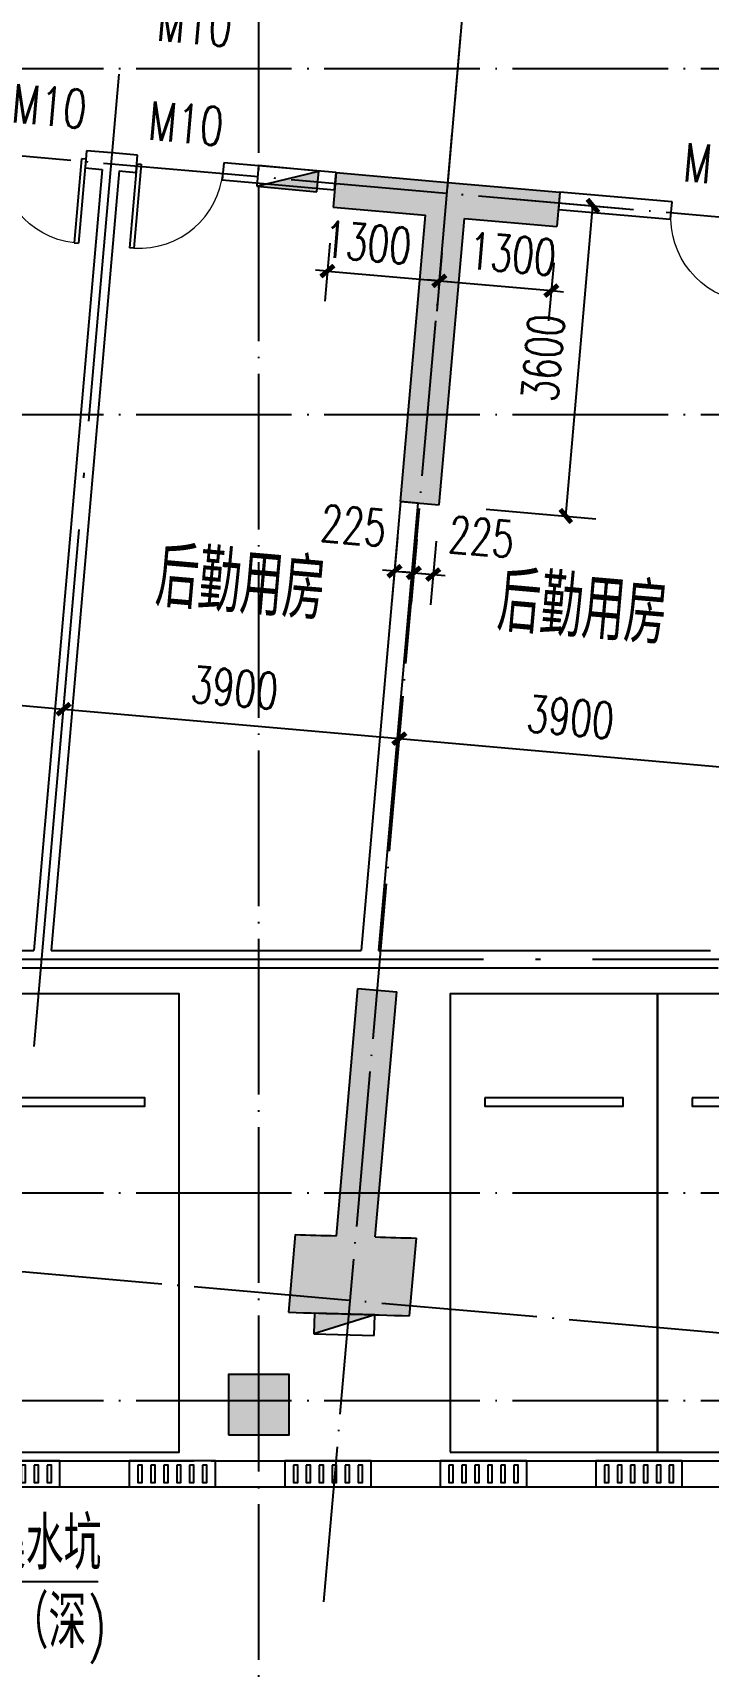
# Model space of a CAD drawing. Extents: x 246015 to 608740, y -108003 to 88400.
# Drawn here: x 505738 to 513556, y 10064 to 28952 of the extents above; entities that cross this region are included whole.
import ezdxf

# ---------------------------------------------------------------- set-up
doc = ezdxf.new("R2010")
doc.units = 0
doc.header["$LTSCALE"] = 3000
doc.header["$MEASUREMENT"] = 0
doc.header["$PDMODE"] = 1
doc.linetypes.add('DASH', pattern=[0.35, 0.25, -0.1])
doc.linetypes.add('DOTE', pattern=[2.42, 2, -0.2, 0.02, -0.2])
doc.layers.get('0').update_dxf_attribs({"linetype": 'CONTINUOUS'})
doc.layers.get('DEFPOINTS').update_dxf_attribs({"linetype": 'CONTINUOUS'})
for name, color, linetype in [('column', 9, 'CONTINUOUS'), ('DIM_LEAD', 3, 'CONTINUOUS'), ('dote', 1, 'DOTE'), ('LVTRY', 6, 'CONTINUOUS'), ('PUB_DIM', 3, 'CONTINUOUS'), ('PUB_HATCH', 8, 'CONTINUOUS'), ('PUB_TEXT', 7, 'CONTINUOUS'), ('WALL', 9, 'CONTINUOUS'), ('WINDOW', 4, 'CONTINUOUS'), ('WINDOW_TEXT', 7, 'CONTINUOUS'), ('WSBZ', 84, 'CONTINUOUS'), ('消火栓', 6, 'CONTINUOUS'), ('车位', 6, 'CONTINUOUS'), ('车库沟', 5, 'CONTINUOUS'), ('防火卷帘', 4, 'DASH')]:
    doc.layers.add(name, color=color, linetype=linetype)
doc.styles.add('_TCH_DIM', font='SIMPLEX', dxfattribs={"bigfont": 'GBCBIG'})
doc.styles.add('_TCH_WINDOW', font='SIMPLEX', dxfattribs={"bigfont": 'GBCBIG'})
doc.styles.add('DIM_FONT', font='simplex.shx', dxfattribs={"width": 0.7, "bigfont": 'hztxt.shx'})
doc.dimstyles.new('DIMN140', dxfattribs={"dimscale": 1.4, "dimtxt": 300, "dimasz": 100, "dimexe": 250, "dimexo": 300, "dimgap": 150, "dimtad": 1, "dimdec": 0, "dimzin": 0, "dimdsep": 46, "dimtxsty": 'DIM_FONT', "dimblk": 'ARCHTICK', "dimcen": 0.09, "dimclrt": 7, "dimazin": 2, "dimtfac": 1, "dimtdec": 0, "dimtix": 1, "dimtmove": 2, "dimatfit": 3, "dimfxl": 0, "dimtolj": 1, "dimtzin": 0, "dimarcsym": 0})

# ---------------------------------------------------------------- blocks, each defined once
blk = doc.blocks.new('2-2')
at = {"layer": 'PUB_HATCH'}
for points in [[(45250, -11125), (46325, -11125), (46550, -10991.7), (46550, -10725), (45250, -10725)], [(46550, -10991.7), (46775, -11125), (47850, -11125), (47850, -10725), (46550, -10725)], [(46775, -14450), (46775, -11125), (46550, -10991.7), (46325, -11125), (46325, -14450)], [(46325, -22971.7, 0.0004259), (46775, -22945.7), (46775, -20100), (46325, -20100)], [(47250, -23819.1), (47250, -22917.4, -0.0013249), (45850, -22998.4), (45850, -23899.8, 0.0013204)]]:
    blk.add_hatch(color=256, dxfattribs=at).paths.add_polyline_path(points)
at = {"layer": 'column'}
for p, q in [((45850, -22998.4), (45850, -23899.8)), ((47250, -23819.1), (47250, -22917.4))]:
    blk.add_line(p, q, dxfattribs=at)
for centre, radius, start, end in [((31274.9, 241208.4), 264608.5, 273.157542, 273.260556), ((31274.9, 241208.4), 264608.5, 273.358157, 273.461191), ((31275.3, 241203.8), 265503.9, 273.1468, 273.449422)]:
    blk.add_arc(centre, radius, start, end, dxfattribs=at)
at = {"layer": 'dote', "ltscale": 0.3}
for p, q in [((46550, -27200), (46550, 2105.9)), ((46550, -10800), (46550, 2105.9)), ((-1000, -10850), (75800, -10850)), ((-1000, -23700), (75800, -23700))]:
    blk.add_line(p, q, dxfattribs=at)
at = {"layer": 'WALL'}
for p, q in [((45250, -10725), (46550, -10725)), ((45250, -10725), (45250, -11125)), ((46550, -10725), (47850, -10725)), ((47850, -10725), (47850, -11125)), ((45250, -11125), (46325, -11125)), ((46325, -14450), (46325, -11125)), ((46775, -14450), (46775, -11125)), ((46775, -11125), (47850, -11125)), ((46325, -14450), (46775, -14450)), ((46325, -22971.7), (46325, -20100)), ((46325, -20100), (46775, -20100)), ((46775, -22945.7), (46775, -20100))]:
    blk.add_line(p, q, dxfattribs=at)
blk = doc.blocks.new('che')
at = {"layer": '车位'}
for points in [[(0, 0), (2400, 0), (2400, 5300), (0, 5300), (0, 0)], [(400, 4100), (400, 4000), (2000, 4000), (2000, 4100), (400, 4100)]]:
    blk.add_lwpolyline(points, dxfattribs=at)
blk = doc.blocks.new('A$C7DAA5A07')
at = {"layer": 'WSBZ'}
for points in [[(0, 0), (1000, 0), (1000, 300), (0, 300)], [(100, 250), (100, 50), (150, 50), (150, 250)], [(250, 250), (250, 50), (300, 50), (300, 250)], [(400, 250), (400, 50), (450, 50), (450, 250)], [(550, 250), (550, 50), (600, 50), (600, 250)], [(700, 250), (700, 50), (750, 50), (750, 250)], [(850, 250), (850, 50), (900, 50), (900, 250)]]:
    blk.add_lwpolyline(points, close=True, dxfattribs=at)
blk = doc.blocks.new('_ARCHTICK')
at = {"color": 0, "linetype": 'ByBlock', "const_width": 0.4}
blk.add_lwpolyline([(-0.5, -0.5), (0.5, 0.5)], dxfattribs=at)
blk = doc.blocks.new('*D203')
at = {"layer": 'DEFPOINTS', "color": 0}
for p in [(510881, 27067), (512220, 26950), (510567, 23481)]:
    blk.add_point(p, dxfattribs=at)
at = {"layer": 'PUB_DIM', "color": 0, "lineweight": -2}
for p, q in [((511299, 27030), (512568, 26919)), ((511906, 23364), (512220, 26950)), ((510986, 23444), (512255, 23333))]:
    blk.add_line(p, q, dxfattribs=at)
at = {"layer": 'PUB_DIM', "color": 0, "lineweight": -2, "xscale": 140, "yscale": 140, "zscale": 140}
for p, rotation in [((512220, 26950), 85.00000000138944), ((511906, 23364), 265.0000000013895)]:
    blk.add_blockref('_ARCHTICK', p, dxfattribs=dict(at, rotation=rotation))
at = {"layer": 'PUB_DIM', "color": 7, "insert": (511644, 25193), "char_height": 420, "attachment_point": 5, "rotation": 85, "style": 'DIM_FONT'}
blk.add_mtext('\\A1;3600', dxfattribs=at)
blk = doc.blocks.new('*D204')
at = {"layer": 'DEFPOINTS', "color": 0}
for p in [(509213, 26937), (510508, 26824), (510443, 26083)]:
    blk.add_point(p, dxfattribs=at)
at = {"layer": 'PUB_DIM', "color": 0, "lineweight": -2}
for p, q in [((509177, 26518), (509118, 25847)), ((510472, 26405), (510413, 25734)), ((509148, 26196), (509009, 26208)), ((509148, 26196), (510443, 26083)), ((510443, 26083), (510583, 26071))]:
    blk.add_line(p, q, dxfattribs=at)
at = {"layer": 'PUB_DIM', "color": 0, "lineweight": -2, "xscale": 140, "yscale": 140, "zscale": 140}
for p, rotation in [((509148, 26196), 355.0000000013862), ((510443, 26083), 175.0000000013862)]:
    blk.add_blockref('_ARCHTICK', p, dxfattribs=dict(at, rotation=rotation))
at = {"layer": 'PUB_DIM', "color": 7, "insert": (509615, 26525), "char_height": 420, "attachment_point": 5, "rotation": 355, "style": 'DIM_FONT'}
blk.add_mtext('\\A1;1300', dxfattribs=at)
blk = doc.blocks.new('*D205')
at = {"layer": 'DEFPOINTS', "color": 0}
for p in [(510508, 26824), (511803, 26710), (511739, 25970)]:
    blk.add_point(p, dxfattribs=at)
at = {"layer": 'PUB_DIM', "color": 0, "lineweight": -2}
for p, q in [((510472, 26405), (510413, 25734)), ((511767, 26292), (511708, 25621)), ((510443, 26083), (510304, 26095)), ((510443, 26083), (511739, 25970)), ((511739, 25970), (511878, 25957))]:
    blk.add_line(p, q, dxfattribs=at)
at = {"layer": 'PUB_DIM', "color": 0, "lineweight": -2, "xscale": 140, "yscale": 140, "zscale": 140}
for p, rotation in [((510443, 26083), 355.0000000013862), ((511739, 25970), 175.0000000013862)]:
    blk.add_blockref('_ARCHTICK', p, dxfattribs=dict(at, rotation=rotation))
at = {"layer": 'PUB_DIM', "color": 7, "insert": (511289, 26393), "char_height": 420, "attachment_point": 5, "rotation": 355, "style": 'DIM_FONT'}
blk.add_mtext('\\A1;1300', dxfattribs=at)
blk = doc.blocks.new('*D206')
at = {"layer": 'DEFPOINTS', "color": 0}
for p in [(510218, 23511), (510443, 23492), (510372, 22687)]:
    blk.add_point(p, dxfattribs=at)
at = {"layer": 'PUB_DIM', "color": 0, "lineweight": -2}
for p, q in [((510182, 23093), (510118, 22358)), ((510406, 23073), (510342, 22338)), ((510148, 22707), (510009, 22719)), ((510148, 22707), (510372, 22687)), ((510372, 22687), (510512, 22675))]:
    blk.add_line(p, q, dxfattribs=at)
at = {"layer": 'PUB_DIM', "color": 0, "lineweight": -2, "xscale": 140, "yscale": 140, "zscale": 140}
for p, rotation in [((510148, 22707), 355.0000602099857), ((510372, 22687), 175.0000602099858)]:
    blk.add_blockref('_ARCHTICK', p, dxfattribs=dict(at, rotation=rotation))
at = {"layer": 'PUB_DIM', "color": 7, "insert": (510930, 23123), "char_height": 420, "attachment_point": 5, "rotation": 355.0001, "style": 'DIM_FONT'}
blk.add_mtext('\\A1;225', dxfattribs=at)
blk = doc.blocks.new('*D207')
at = {"layer": 'DEFPOINTS', "color": 0}
for p in [(509994, 23531), (510218, 23511), (510148, 22707)]:
    blk.add_point(p, dxfattribs=at)
at = {"layer": 'PUB_DIM', "color": 0, "lineweight": -2}
for p, q in [((509958, 23112), (509893, 22378)), ((510182, 23093), (510118, 22358)), ((509924, 22726), (509785, 22739)), ((509924, 22726), (510148, 22707)), ((510148, 22707), (510288, 22694))]:
    blk.add_line(p, q, dxfattribs=at)
at = {"layer": 'PUB_DIM', "color": 0, "lineweight": -2, "xscale": 140, "yscale": 140, "zscale": 140}
for p, rotation in [((509924, 22726), 355.0000602099867), ((510148, 22707), 175.0000602099867)]:
    blk.add_blockref('_ARCHTICK', p, dxfattribs=dict(at, rotation=rotation))
at = {"layer": 'PUB_DIM', "color": 7, "insert": (509450, 23253), "char_height": 420, "attachment_point": 5, "rotation": 355.0001, "style": 'DIM_FONT'}
blk.add_mtext('\\A1;225', dxfattribs=at)
blk = doc.blocks.new('*D479')
at = {"layer": 'DEFPOINTS', "color": 0}
for p in [(513866, 20450), (509866, 19481), (513751, 19141)]:
    blk.add_point(p, dxfattribs=at)
at = {"layer": 'PUB_DIM', "color": 0, "lineweight": -2}
for p, q in [((509902, 19899), (510011, 21139)), ((509980, 20790), (513866, 20450)), ((513788, 19559), (513896, 20799))]:
    blk.add_line(p, q, dxfattribs=at)
at = {"layer": 'PUB_DIM', "color": 0, "lineweight": -2, "xscale": 140, "yscale": 140, "zscale": 140}
for p, rotation in [((509980, 20790), 175.0000000001306), ((513866, 20450), 355.0000000001306)]:
    blk.add_blockref('_ARCHTICK', p, dxfattribs=dict(at, rotation=rotation))
at = {"layer": 'PUB_DIM', "color": 7, "insert": (511960, 21038), "char_height": 420, "attachment_point": 5, "rotation": 355, "style": 'DIM_FONT'}
blk.add_mtext('\\A1;3900', dxfattribs=at)
blk = doc.blocks.new('*D480')
at = {"layer": 'DEFPOINTS', "color": 0}
for p in [(509980, 20790), (505981, 19821), (509866, 19481)]:
    blk.add_point(p, dxfattribs=at)
at = {"layer": 'PUB_DIM', "color": 0, "lineweight": -2}
for p, q in [((506017, 20239), (506126, 21479)), ((506095, 21130), (509980, 20790)), ((509902, 19899), (510011, 21139))]:
    blk.add_line(p, q, dxfattribs=at)
at = {"layer": 'PUB_DIM', "color": 0, "lineweight": -2, "xscale": 140, "yscale": 140, "zscale": 140}
for p, rotation in [((506095, 21130), 175.0000000001305), ((509980, 20790), 355.0000000001306)]:
    blk.add_blockref('_ARCHTICK', p, dxfattribs=dict(at, rotation=rotation))
at = {"layer": 'PUB_DIM', "color": 7, "insert": (508074, 21378), "char_height": 420, "attachment_point": 5, "rotation": 355, "style": 'DIM_FONT'}
blk.add_mtext('\\A1;3900', dxfattribs=at)
blk = doc.blocks.new('*D481')
at = {"layer": 'DEFPOINTS', "color": 0}
for p in [(506095, 21130), (502096, 20161), (505981, 19821)]:
    blk.add_point(p, dxfattribs=at)
at = {"layer": 'PUB_DIM', "color": 0, "lineweight": -2}
for p, q in [((502132, 20579), (502241, 21818)), ((502210, 21470), (506095, 21130)), ((506017, 20239), (506126, 21479))]:
    blk.add_line(p, q, dxfattribs=at)
at = {"layer": 'PUB_DIM', "color": 0, "lineweight": -2, "xscale": 140, "yscale": 140, "zscale": 140}
for p, rotation in [((502210, 21470), 175.0000000001305), ((506095, 21130), 355.0000000001305)]:
    blk.add_blockref('_ARCHTICK', p, dxfattribs=dict(at, rotation=rotation))
at = {"layer": 'PUB_DIM', "color": 7, "insert": (504189, 21718), "char_height": 420, "attachment_point": 5, "rotation": 355, "style": 'DIM_FONT'}
blk.add_mtext('\\A1;3900', dxfattribs=at)
blk = doc.blocks.new('_FZH')
blk.add_lwpolyline([(-0.5, -0.5), (0.5, -0.5), (0.5, 0.5), (-0.5, 0.5)], close=True)
at = {"layer": 'PUB_HATCH'}
blk.add_solid([(-0.5, -0.5), (0.5, -0.5), (-0.5, 0.5), (0.5, 0.5)], dxfattribs=at)
blk = doc.blocks.new('$DorLib2D$00000001')
for p, q in [((0.45, 0.975), (0.5, 0.975)), ((0.45, 0), (0.45, 0.975)), ((0.5, 0), (0.5, 0.975)), ((0.5, 0), (0.45, 0))]:
    blk.add_line(p, q)
at = {"lineweight": 13}
blk.add_arc((0.475, 0), 0.975, 91.4693, 180, dxfattribs=at)
blk = doc.blocks.new('$TwtSys$00000434')
for p, q in [((-0.5, 0.5), (-0.5, -0.5)), ((-0.5, -0.5), (0.5, 0.5)), ((0.5, 0.5), (-0.5, 0.5)), ((0.5, -0.5), (0.5, 0.5)), ((-0.5, -0.5), (0.5, -0.5))]:
    blk.add_line(p, q)
blk.add_solid([(0.5, -0.5), (0.5, 0.5), (-0.5, -0.5)])

msp = doc.modelspace()

# ---------------------------------------------------------------- linework, layer by layer
at = {"layer": 'DIM_LEAD'}
msp.add_line((500553.9, 11043.9), (506494.6, 11043.9), dxfattribs=at)
at = {"layer": 'dote', "ltscale": 0.3}
for p, q in [((508353.9, -37775.7), (508353.9, 53538.6)), ((295667.9, 28538.6), (554353.9, 28538.6)), ((295667.9, 24538.6), (554353.9, 24538.6)), ((295667.9, 15538.6), (554353.9, 15538.6)), ((295667.9, 13138.6), (554353.9, 13138.6))]:
    msp.add_line(p, q, dxfattribs=at)
at = {"layer": 'dote'}
for p, q in [((505754, 17229.6), (506737.5, 28471.1)), ((468653.9, 18238.6), (529331.7, 18238.6))]:
    msp.add_line(p, q, dxfattribs=at)
at = {"layer": 'WALL'}
for p, q in [((506361.6, 27587.9), (506344.2, 27388.7)), ((506654, 27562.3), (506361.6, 27587.9)), ((506344.2, 27388.7), (506540.9, 27371.4)), ((506952.8, 27536.2), (506654, 27562.3)), ((506935.4, 27336.9), (506952.8, 27536.2)), ((507949, 27449), (507931.6, 27249.8)), ((509248.1, 27335.4), (507949, 27449)), ((506540.9, 27371.4), (505750.6, 18338.6)), ((506740.1, 27354), (505951.4, 18338.6)), ((506740.1, 27354), (506935.4, 27336.9)), ((507931.6, 27249.8), (509230.7, 27136.1)), ((509230.7, 27136.1), (509248.1, 27335.4)), ((511838.2, 27108.8), (511820.8, 26909.5)), ((513135.8, 26995.2), (511838.2, 27108.8)), ((511820.8, 26909.5), (513118.3, 26796)), ((513118.3, 26796), (513135.8, 26995.2)), ((509994.4, 23530.8), (509540.1, 18338.6)), ((510193.6, 23513.4), (509740.9, 18338.6)), ((510193.6, 23513.4), (509994.4, 23530.8)), ((499353.9, 18338.6), (505750.6, 18338.6)), ((505951.4, 18338.6), (509540.1, 18338.6)), ((509740.9, 18338.6), (513580.4, 18338.6)), ((499453.9, 18138.6), (505838.3, 18138.6)), ((505838.3, 18138.6), (509631.7, 18138.6)), ((509631.7, 18138.6), (513668, 18138.6))]:
    msp.add_line(p, q, dxfattribs=at)
at = {"layer": '车库沟'}
for p, q in [((478053.9, 12438.6), (507603.9, 12438.6)), ((507803.9, 12438.6), (525854.1, 12438.6)), ((478053.9, 12138.6), (525854.1, 12138.6))]:
    msp.add_line(p, q, dxfattribs=at)

# ---------------------------------------------------------------- block references
at = {"layer": 'column', "xscale": 700, "yscale": 700.0022090789571, "zscale": 700.0022090789571}
msp.add_blockref('_FZH', (508353.9, 13088.6), dxfattribs=at)
at = {"layer": 'LVTRY'}
for p in [(505034.1, 12538.6), (510568.9, 12538.6), (512968.9, 12538.6)]:
    msp.add_blockref('che', p, dxfattribs=at)
at = {"layer": 'WINDOW'}
ref = msp.add_blockref('$DorLib2D$00000001', (507631.8, 29559.7), dxfattribs=dict(at, xscale=1000, yscale=-1000, zscale=1000, rotation=175.0000000001362))
ref.add_attrib('A', 'M10', (507164.2, 28862.2), dxfattribs={"layer": 'WINDOW_TEXT', "height": 446.25, "rotation": 355, "style": '_TCH_WINDOW', "width": 0.705882})
ref = msp.add_blockref('$DorLib2D$00000001', (505854.8, 27531.9), dxfattribs=dict(at, xscale=-1000, yscale=1000, zscale=-1000, rotation=175.0000000001307))
ref.add_attrib('A', 'M10', (505481.9, 27916.7), dxfattribs={"layer": 'WINDOW_TEXT', "height": 446.25, "rotation": 355, "style": '_TCH_WINDOW', "width": 0.705882})
ref = msp.add_blockref('$DorLib2D$00000001', (507442.2, 27393), dxfattribs=dict(at, xscale=1000, yscale=1000, zscale=1000, rotation=175.0000000001306))
ref.add_attrib('A', 'M10', (507064, 27716.5), dxfattribs={"layer": 'WINDOW_TEXT', "height": 446.25, "rotation": 355, "style": '_TCH_WINDOW', "width": 0.705882})
ref = msp.add_blockref('$DorLib2D$00000001', (513625.1, 26852), dxfattribs=dict(at, xscale=-1000, yscale=1000, zscale=-1000, rotation=175.0000000001306))
ref.add_attrib('A', 'M10', (513252.3, 27236.9), dxfattribs={"layer": 'WINDOW_TEXT', "height": 446.25, "rotation": 355, "style": '_TCH_WINDOW', "width": 0.705882})
at = {"layer": '消火栓', "xscale": 700, "yscale": 240, "zscale": 700}
for p, rotation in [((508689.6, 27264.3), 354.9094043607167), ((509343.6, 14018.2), 178.2403116646742)]:
    msp.add_blockref('$TwtSys$00000434', p, dxfattribs=dict(at, rotation=rotation))
at = {"layer": '车库沟'}
for p in [(505054.1, 12138.6), (506854.1, 12138.6), (508654.1, 12138.6), (510454.1, 12138.6), (512254.1, 12138.6)]:
    msp.add_blockref('A$C7DAA5A07', p, dxfattribs=at)
at = {"layer": '防火卷帘', "rotation": 355.0000000013864}
msp.add_blockref('2-2', (465105, 41963.3, 0), dxfattribs=at)

# ---------------------------------------------------------------- texts
at = {"layer": 'PUB_TEXT', "style": 'DIM_FONT', "width": 0.7}
for p in [(507141.5, 22324.9), (511096, 22040.6)]:
    msp.add_text('后勤用房', height=700, rotation=355.00006, dxfattribs=at).set_placement(p)
at = {"layer": 'PUB_TEXT', "style": '_TCH_DIM'}
for s, p in [('集水坑', (505221.2, 11183.9)), ('（深', (505483.9, 10273.9))]:
    msp.add_text(s, height=607.66, dxfattribs=at).set_placement(p)
at = {"layer": 'PUB_TEXT', "style": '_TCH_DIM', "width": 0.705882}
msp.add_text(')', height=535.5, dxfattribs=at).set_placement((506368.6, 10273.9))

# ---------------------------------------------------------------- dimensions: what is measured, and where the dimension line sits
at = {"layer": 'PUB_DIM'}
for p1, p2, distance, picture, middle in [((510567.2, 23480.7), (510880.9, 27067), -1343.8, '*D203', (511644.4, 25193.4)), ((502095.6, 20160.6), (505980.7, 19820.7), 1314.2, '*D481', (504189.3, 21718.3)), ((505980.7, 19820.7), (509865.9, 19480.8), 1314.2, '*D480', (508074.4, 21378.4)), ((509865.9, 19480.8), (513751, 19140.9), 1314.2, '*D479', (511959.6, 21038.5))]:
    dim = msp.add_aligned_dim(p1=p1, p2=p2, distance=distance, dimstyle='DIMN140', dxfattribs=at)
    dim.commit()
    dim.dimension.update_dxf_attribs({"geometry": picture, "text_midpoint": middle})
for base, p1, p2, angle, picture, middle in [((510443.5, 26082.8), (509213.2, 26936.9), (510508.3, 26823.6), 355, '*D204', (509615.4, 26525.3)), ((511738.5, 25969.5), (510508.3, 26823.6), (511803.3, 26710.3), 355, '*D205', (511289.5, 26392.8)), ((510148.1, 22706.7), (509994.4, 23530.8), (510218.5, 23511.2), 355.00006, '*D207', (509450, 23252.6)), ((510372.3, 22687.1), (510218.5, 23511.2), (510442.6, 23491.6), 355.00006, '*D206', (510930.4, 23123.1))]:
    dim = msp.add_linear_dim(base=base, p1=p1, p2=p2, angle=angle, dimstyle='DIMN140', dxfattribs=at)
    dim.commit()
    dim.dimension.update_dxf_attribs({"geometry": picture, "text_midpoint": middle, "dimtype": 129})

doc.saveas('drawing.dxf')
